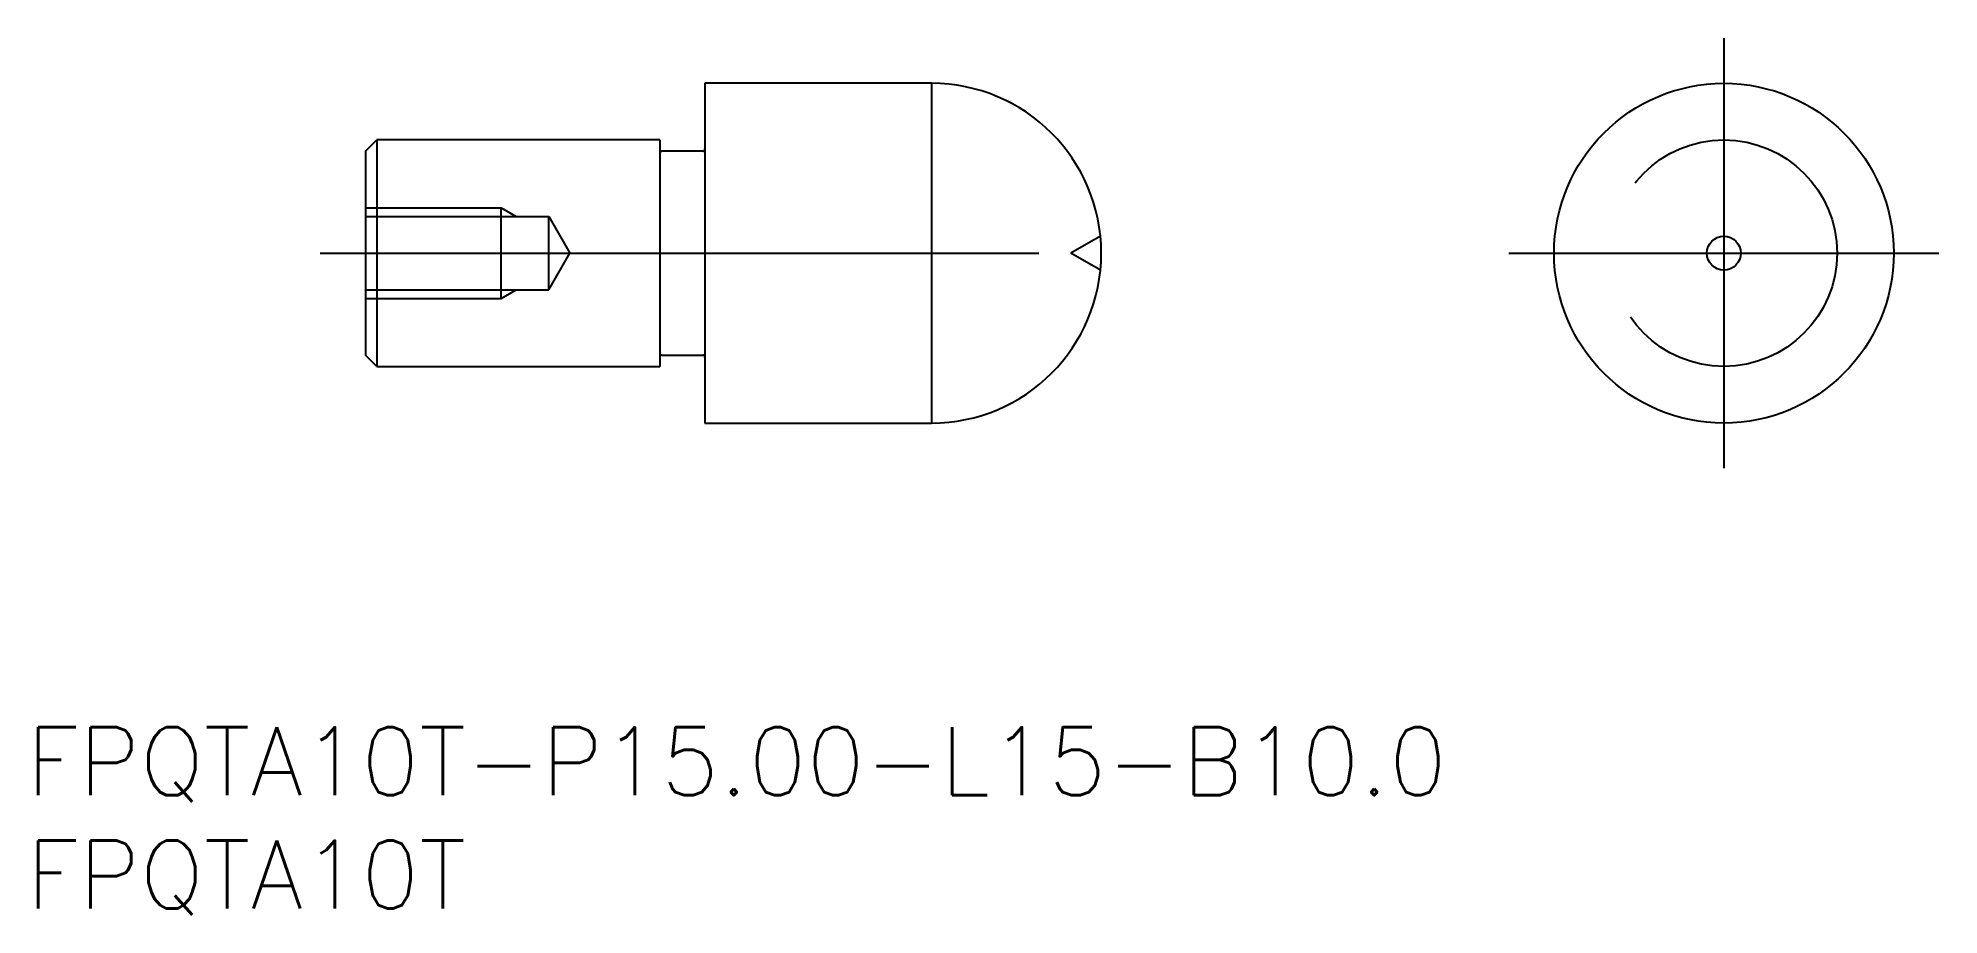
# Model space of a CAD drawing. Extents: x -74.5 to 9.5, y -29.2 to 9.5.
import ezdxf

# ---------------------------------------------------------------- set-up
doc = ezdxf.new("R2010")
doc.units = 0
doc.linetypes.add('CENTER', pattern=[50.8, 31.75, -6.35, 6.35, -6.35])
doc.linetypes.add('DASHED', pattern=[19.05, 12.7, -6.35])
doc.layers.get('0').update_dxf_attribs({"linetype": 'CONTINUOUS'})
doc.layers.add('CENTER', color=1, linetype='CENTER')
doc.styles.get("Standard").update_dxf_attribs({"font": 'txt.shx', "height": 3, "bigfont": 'bigfont.shx'})

msp = doc.modelspace()

# ---------------------------------------------------------------- linework, layer by layer
at = {"color": 7, "linetype": 'CONTINUOUS'}
for p, q in [((-45, 7.5), (-45, -7.5)), ((-35, 7.5), (-45, 7.5)), ((-35, 7.5), (-35, -7.5)), ((-60, 4.5), (-59.5, 5)), ((-60, 4.5), (-60, -4.5)), ((-47, 5), (-59.5, 5)), ((-59.5, 5), (-59.5, -5)), ((-47, 5), (-47, -5)), ((-45.1, 4.5), (-46.9, 4.5)), ((-59.5, -5), (-60, -4.5)), ((-59.5, -5), (-47, -5)), ((-46.9, -4.5), (-45.1, -4.5)), ((-45, -7.5), (-35, -7.5))]:
    msp.add_line(p, q, dxfattribs=at)
at = {"color": 3, "linetype": 'DASHED'}
for p, q in [((-60, 2), (-54, 2)), ((-54, -2), (-54, 2)), ((-54, 2), (-53.344, 1.621)), ((-60, 1.621), (-51.9, 1.621)), ((-51.9, 1.621), (-50.964, 0)), ((-51.9, -1.621), (-51.9, 1.621)), ((-27.538, 0.75), (-28.837, 0)), ((-27.538, -0.75), (-28.837, 0)), ((-51.9, -1.621), (-50.964, 0)), ((-60, -1.621), (-51.9, -1.621)), ((-54, -2), (-53.344, -1.621)), ((-60, -2), (-54, -2))]:
    msp.add_line(p, q, dxfattribs=at)
at = {"color": 7, "linetype": 'CONTINUOUS'}
for radius in [7.5, 0.75]:
    msp.add_circle((0, 0), radius, dxfattribs=at)
at = {"color": 3, "linetype": 'DASHED'}
msp.add_circle((0, 0), 5, dxfattribs=at)
at = {"color": 7, "linetype": 'CONTINUOUS'}
for centre, radius, start, end in [((-35, 0), 7.5, 270, 90), ((-46.9, 4.6), 0.1, 180, 270), ((-45.1, 4.6), 0.1, 270, 0), ((-46.9, -4.6), 0.1, 90, 180), ((-45.1, -4.6), 0.1, 0, 90)]:
    msp.add_arc(centre, radius, start, end, dxfattribs=at)
at = {"layer": 'CENTER', "color": 1, "linetype": 'CENTER'}
for p, q in [((0, 9.5), (0, -9.5)), ((-62, 0), (-25.5, 0)), ((-9.5, 0), (9.5, 0))]:
    msp.add_line(p, q, dxfattribs=at)

# ---------------------------------------------------------------- texts
at = {"color": 7, "linetype": 'CONTINUOUS'}
for s, p in [('FPQTA10T-P15.00-L15-B10.0', (-74.971, -23.937)), ('FPQTA10T', (-74.971, -28.937))]:
    msp.add_text(s, height=3, dxfattribs=at).set_placement(p)

doc.saveas('drawing.dxf')
